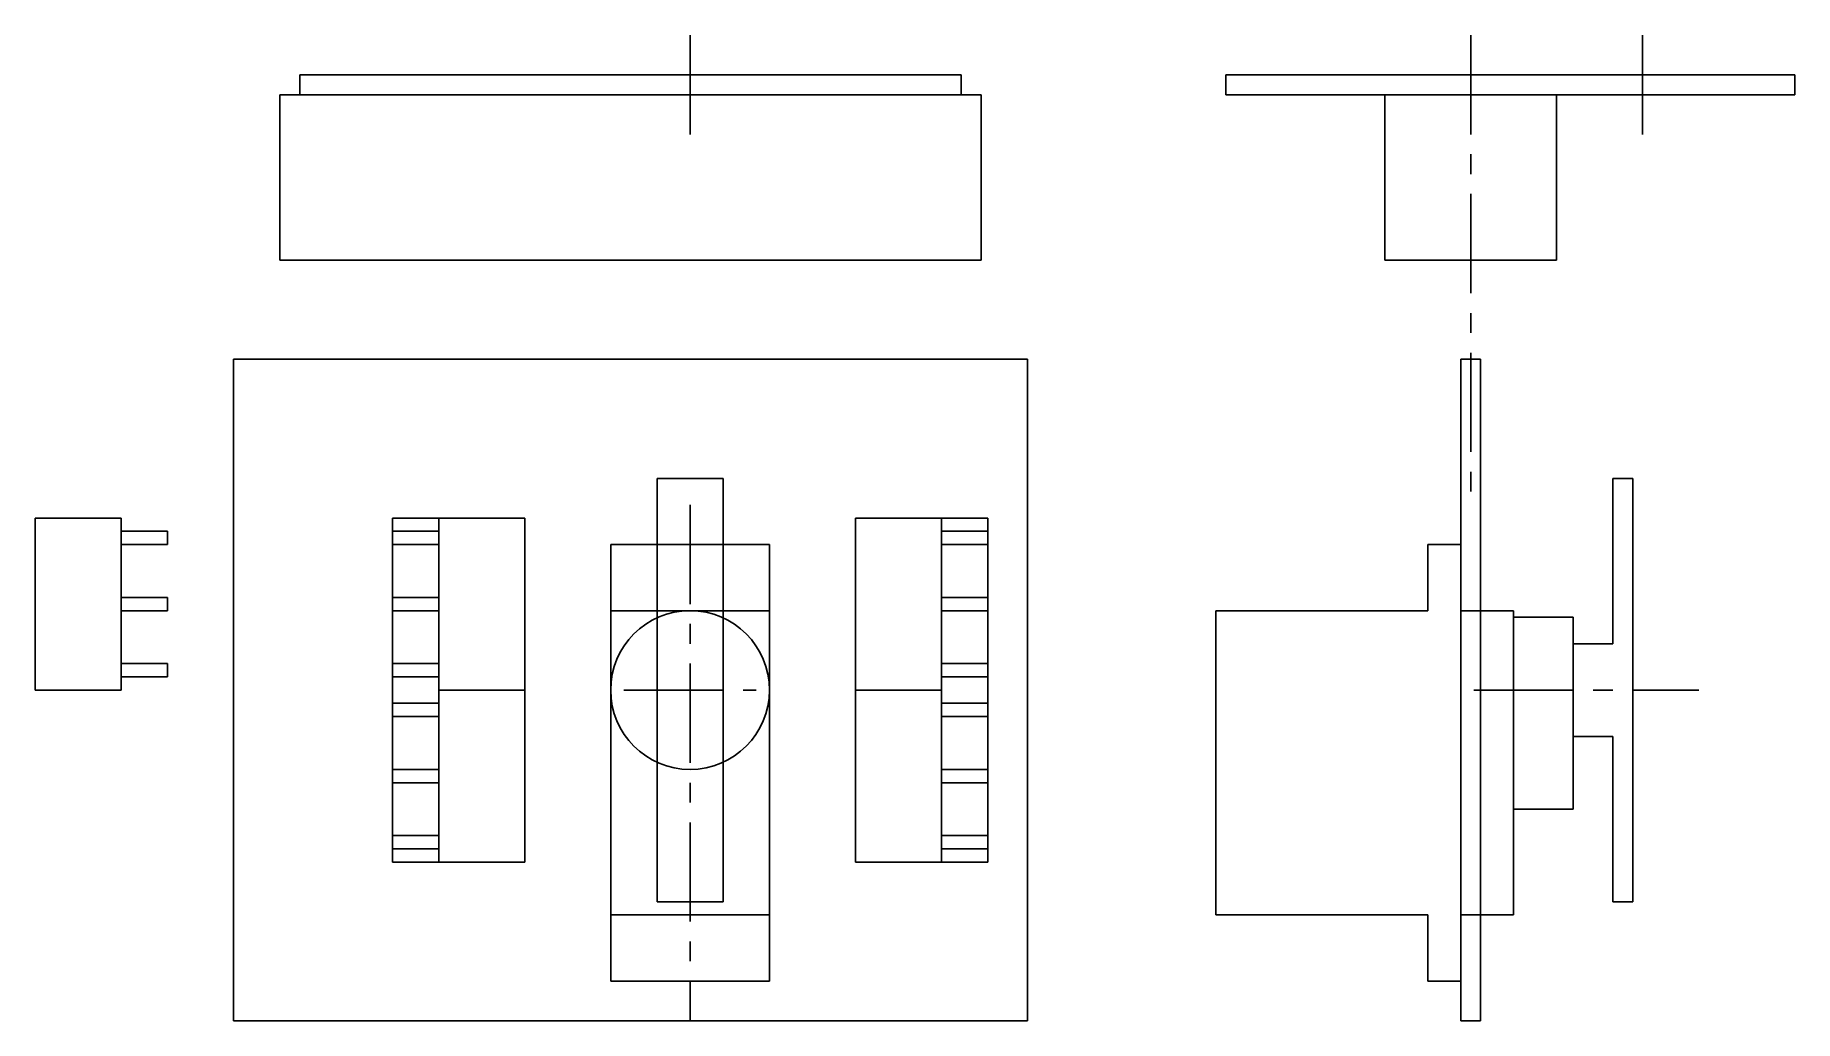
# Model space of a CAD drawing. Extents: x 30 to 163, y 80 to 154.
import ezdxf

# ---------------------------------------------------------------- set-up
doc = ezdxf.new("R2010")
doc.units = 0
doc.header["$LTSCALE"] = 6
doc.header["$MEASUREMENT"] = 0
doc.linetypes.add('CENTER', pattern=[2, 1.25, -0.25, 0.25, -0.25])
for name, color, linetype in [('KONEKTOR', 5, 'CONTINUOUS'), ('MIKROSPINAC', 7, 'CONTINUOUS'), ('OSY', 2, 'CENTER'), ('PRESTAVNIK', 7, 'CONTINUOUS'), ('SERVO', 1, 'CONTINUOUS'), ('ZAKLADNA', 3, 'CONTINUOUS')]:
    doc.layers.add(name, color=color, linetype=linetype)

msp = doc.modelspace()

# ---------------------------------------------------------------- linework, layer by layer
at = {"layer": 'KONEKTOR'}
for p, q in [((48.5, 137.5), (48.5, 150)), ((48.5, 150), (100, 150)), ((100, 150), (101.5, 150)), ((101.5, 150), (101.5, 137.5)), ((132, 150), (145, 150)), ((132, 137.5), (132, 150)), ((145, 150), (145, 137.5)), ((101.5, 137.5), (48.5, 137.5)), ((145, 137.5), (132, 137.5))]:
    msp.add_line(p, q, dxfattribs=at)
at = {"layer": 'MIKROSPINAC'}
for p, q in [((30, 105), (30, 118)), ((30, 118), (36.5, 118)), ((36.5, 118), (36.5, 105)), ((60.5, 118), (57, 118)), ((57, 118), (57, 92)), ((67, 118), (60.5, 118)), ((60.5, 118), (60.5, 105)), ((67, 105), (67, 118)), ((92, 105), (92, 118)), ((92, 118), (98.5, 118)), ((98.5, 118), (98.5, 105)), ((98.5, 118), (102, 118)), ((102, 118), (102, 92)), ((36.5, 117), (40, 117)), ((40, 116), (36.5, 116)), ((40, 117), (40, 116)), ((60.5, 117), (57, 117)), ((57, 117), (57, 116)), ((57, 116), (60.5, 116)), ((98.5, 117), (102, 117)), ((102, 116), (98.5, 116)), ((102, 117), (102, 116)), ((40, 112), (36.5, 112)), ((40, 111), (40, 112)), ((57, 111), (57, 112)), ((57, 112), (60.5, 112)), ((102, 112), (98.5, 112)), ((102, 111), (102, 112)), ((36.5, 111), (40, 111)), ((60.5, 111), (57, 111)), ((98.5, 111), (102, 111)), ((40, 107), (36.5, 107)), ((40, 106), (40, 107)), ((57, 106), (57, 107)), ((57, 107), (60.5, 107)), ((102, 107), (98.5, 107)), ((102, 106), (102, 107)), ((36.5, 106), (40, 106)), ((60.5, 106), (57, 106)), ((98.5, 106), (102, 106)), ((36.5, 105), (30, 105)), ((60.5, 104), (57, 104)), ((57, 104), (57, 103)), ((60.5, 105), (67, 105)), ((67, 105), (60.5, 105)), ((60.5, 105), (60.5, 92)), ((67, 92), (67, 105)), ((98.5, 105), (92, 105)), ((92, 92), (92, 105)), ((92, 105), (98.5, 105)), ((98.5, 105), (98.5, 92)), ((98.5, 104), (102, 104)), ((102, 104), (102, 103)), ((57, 103), (60.5, 103)), ((102, 103), (98.5, 103)), ((57, 98), (57, 99)), ((57, 99), (60.5, 99)), ((102, 99), (98.5, 99)), ((102, 98), (102, 99)), ((60.5, 98), (57, 98)), ((98.5, 98), (102, 98)), ((57, 93), (57, 94)), ((57, 94), (60.5, 94)), ((102, 94), (98.5, 94)), ((102, 93), (102, 94)), ((60.5, 93), (57, 93)), ((57, 92), (60.5, 92)), ((60.5, 92), (67, 92)), ((98.5, 92), (92, 92)), ((98.5, 93), (102, 93)), ((102, 92), (98.5, 92))]:
    msp.add_line(p, q, dxfattribs=at)
at = {"layer": 'OSY'}
for p, q in [((79.5, 154.5), (79.5, 147)), ((138.5, 154.5), (138.5, 120)), ((151.5, 154.5), (151.5, 147)), ((79.5, 119), (79.5, 80)), ((74.5, 105), (84.5, 105)), ((138.75, 105), (155.75, 105))]:
    msp.add_line(p, q, dxfattribs=at)
at = {"layer": 'PRESTAVNIK'}
for p, q in [((45, 80), (45, 130)), ((45, 130), (105, 130)), ((105, 130), (105, 80)), ((137.75, 80), (137.75, 130)), ((137.75, 130), (138.5, 130)), ((138.5, 130), (139.25, 130)), ((139.25, 130), (139.25, 80)), ((105, 80), (45, 80)), ((139.25, 80), (137.75, 80))]:
    msp.add_line(p, q, dxfattribs=at)
at = {"layer": 'SERVO'}
for p, q in [((77, 89), (77, 121)), ((77, 121), (82, 121)), ((82, 121), (82, 105)), ((150.75, 121), (149.25, 121)), ((149.25, 121), (149.25, 108.5)), ((150.75, 89), (150.75, 121)), ((73.5, 116), (73.5, 83)), ((85.5, 116), (73.5, 116)), ((85.5, 83), (85.5, 116)), ((137.75, 116), (135.25, 116)), ((135.25, 116), (135.25, 111)), ((137.75, 111), (137.75, 116)), ((73.5, 111), (85.5, 111)), ((135.25, 111), (119.25, 111)), ((119.25, 111), (119.25, 88)), ((141.75, 111), (137.75, 111)), ((141.75, 88), (141.75, 111)), ((141.75, 110.5), (146.25, 110.5)), ((146.25, 110.5), (146.25, 96)), ((146.25, 108.5), (149.25, 108.5)), ((82, 105), (82, 89)), ((149.25, 101.5), (146.25, 101.5)), ((149.25, 101.5), (149.25, 89)), ((146.25, 96), (141.75, 96)), ((73.5, 88), (85.5, 88)), ((82, 89), (77, 89)), ((119.25, 88), (135.25, 88)), ((135.25, 88), (135.25, 83)), ((137.75, 83), (137.75, 88)), ((137.75, 88), (141.75, 88)), ((149.25, 89), (150.75, 89)), ((73.5, 83), (85.5, 83)), ((135.25, 83), (137.75, 83))]:
    msp.add_line(p, q, dxfattribs=at)
msp.add_circle((79.5, 105), 6, dxfattribs=at)
at = {"layer": 'ZAKLADNA'}
for p, q in [((50, 150), (50, 151.5)), ((50, 151.5), (100, 151.5)), ((100, 151.5), (100, 150)), ((163, 151.5), (120, 151.5)), ((120, 151.5), (120, 150)), ((163, 150), (163, 151.5)), ((100, 150), (50, 150)), ((120, 150), (163, 150))]:
    msp.add_line(p, q, dxfattribs=at)

doc.saveas('drawing.dxf')
